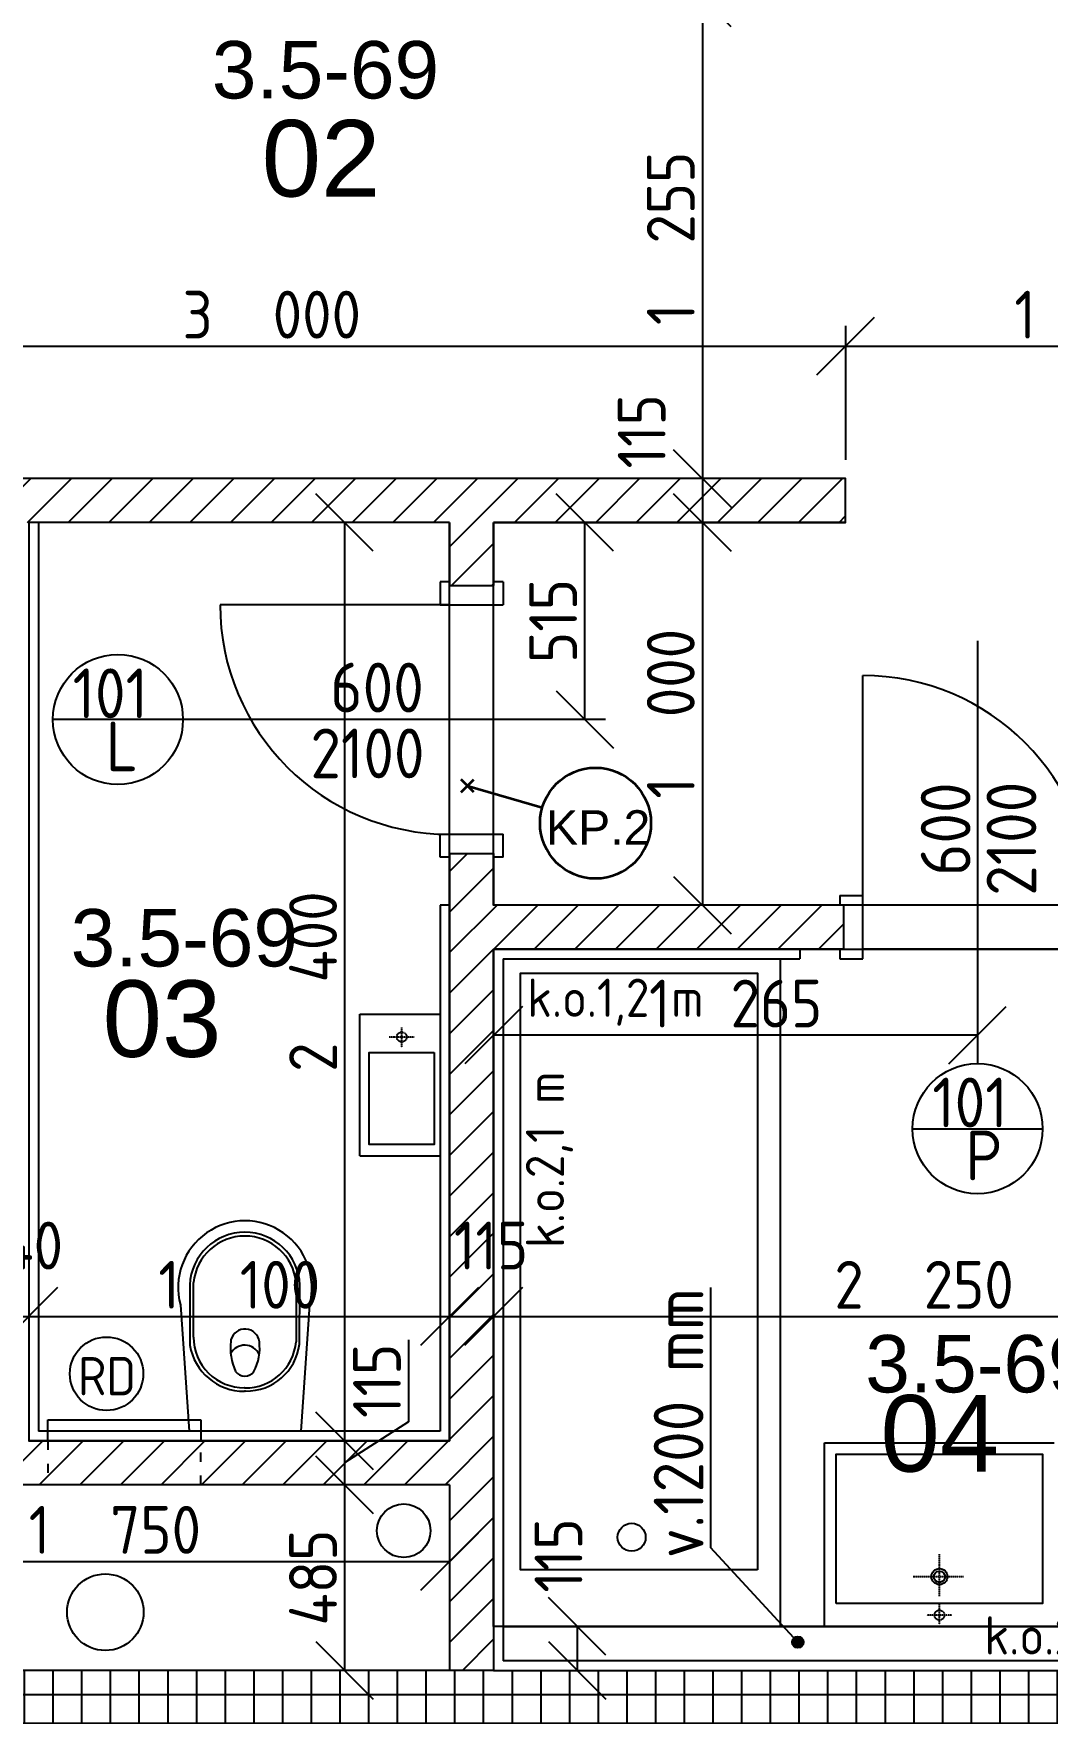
# Model space of a CAD drawing. Extents: x 4511820 to 5180432, y -1526536 to -944957.
# Drawn here: x 5147950 to 5150600, y -1129997 to -1125607 of the extents above; entities that cross this region are included whole.
import ezdxf

# ---------------------------------------------------------------- set-up
doc = ezdxf.new("R2010")
doc.units = 0
doc.header["$MEASUREMENT"] = 0
doc.linetypes.add('ACAD_ISO03W100', pattern=[30, 12, -18])
doc.linetypes.add('DASHED', pattern=[0.75, 0.5, -0.25])
doc.layers.get('0').update_dxf_attribs({"linetype": 'CONTINUOUS'})
doc.layers.get('Defpoints').update_dxf_attribs({"color": 61, "linetype": 'CONTINUOUS'})
for name, color, linetype in [('DVERE', 45, 'CONTINUOUS'), ('KÓTY', 4, 'CONTINUOUS'), ('MÚRY', 1, 'CONTINUOUS'), ('Plochy', 41, 'CONTINUOUS'), ('POPIS', 7, 'CONTINUOUS'), ('TENKÁ', 7, 'CONTINUOUS'), ('tzb', 153, 'CONTINUOUS'), ('ZARIADOVACIE', 144, 'CONTINUOUS'), ('zz-vetr', 52, 'CONTINUOUS'), ('ŠRAFY', 82, 'CONTINUOUS')]:
    doc.layers.add(name, color=color, linetype=linetype)
doc.layers.add('preklady', color=74, linetype='CONTINUOUS', lineweight=35)
doc.styles.add('ARIAL', font='arial.ttf')
doc.styles.add('STYLE1', font='isocp.shx')
doc.dimstyles.new('STANDARD-50', dxfattribs={"dimtxt": 125, "dimasz": 150, "dimexe": 10, "dimexo": 200, "dimgap": 20, "dimtad": 1, "dimdsep": 46, "dimlunit": 6, "dimtxsty": 'STYLE1', "dimblk1": 'OBLIQUE', "dimblk2": 'OBLIQUE', "dimsah": 1, "dimcen": 2.5, "dimse1": 1, "dimse2": 1, "dimadec": 0, "dimazin": 0, "dimtfac": 1, "dimtmove": 1, "dimatfit": 3, "dimldrblk": 'OBLIQUE', "dimfxl": 1, "dimtolj": 1, "dimtzin": 0, "dimarcsym": 0})
pattern_1 = [(45, (515270.5, 303822), (-53.0330086, 53.0330086), [])]

# ---------------------------------------------------------------- blocks, each defined once
blk = doc.blocks.new('_OBLIQUE')
at = {"color": 0, "linetype": 'ByBlock'}
blk.add_line((-0.5, -0.5), (0.5, 0.5), dxfattribs=at)
blk = doc.blocks.new('*D18205')
at = {"layer": 'Defpoints', "color": 0}
for p in [(5149698, -1125514.2), (5149698, -1126769.2), (5149698, -1126769.2)]:
    blk.add_point(p, dxfattribs=at)
at = {"layer": 'KÓTY', "color": 0, "lineweight": -2}
blk.add_line((5149698, -1125514.2), (5149698, -1126769.2), dxfattribs=at)
at = {"layer": 'KÓTY', "color": 0, "linetype": 'ByBlock', "lineweight": -2, "xscale": 150, "yscale": 150, "zscale": 150}
for p, rotation in [((5149698, -1125514.2), 90), ((5149698, -1126769.2), 270)]:
    blk.add_blockref('_OBLIQUE', p, dxfattribs=dict(at, rotation=rotation))
at = {"layer": 'KÓTY', "color": 0, "insert": (5149615.5, -1126141.7), "char_height": 125, "attachment_point": 5, "rotation": 90, "style": 'STYLE1'}
blk.add_mtext('\\A1;1ﾠ255', dxfattribs=at)
blk = doc.blocks.new('*D18211')
at = {"layer": 'Defpoints', "color": 0}
for p in [(5149152.5, -1127999.2), (5150417.5, -1127999.2), (5149152.5, -1128224)]:
    blk.add_point(p, dxfattribs=at)
at = {"layer": 'KÓTY', "color": 0, "lineweight": -2}
blk.add_line((5150417.5, -1128224), (5149152.5, -1128224), dxfattribs=at)
at = {"layer": 'KÓTY', "color": 0, "linetype": 'ByBlock', "lineweight": -2, "xscale": 150, "yscale": 150, "zscale": 150, "rotation": 180}
blk.add_blockref('_OBLIQUE', (5149152.5, -1128224), dxfattribs=at)
at = {"layer": 'KÓTY', "color": 0, "linetype": 'ByBlock', "lineweight": -2, "xscale": 150, "yscale": 150, "zscale": 150}
blk.add_blockref('_OBLIQUE', (5150417.5, -1128224), dxfattribs=at)
at = {"layer": 'KÓTY', "color": 0, "insert": (5149785, -1128141.5), "char_height": 125, "attachment_point": 5, "style": 'STYLE1'}
blk.add_mtext('\\A1;1ﾠ265', dxfattribs=at)
blk = doc.blocks.new('*D18212')
at = {"layer": 'Defpoints', "color": 0}
for p in [(5151402.5, -1128959), (5149152.5, -1129884.2), (5151402.5, -1129884.2)]:
    blk.add_point(p, dxfattribs=at)
at = {"layer": 'KÓTY', "color": 0, "lineweight": -2}
blk.add_line((5149152.5, -1128959), (5151402.5, -1128959), dxfattribs=at)
at = {"layer": 'KÓTY', "color": 0, "linetype": 'ByBlock', "lineweight": -2, "xscale": 150, "yscale": 150, "zscale": 150, "rotation": 180}
blk.add_blockref('_OBLIQUE', (5149152.5, -1128959), dxfattribs=at)
at = {"layer": 'KÓTY', "color": 0, "linetype": 'ByBlock', "lineweight": -2, "xscale": 150, "yscale": 150, "zscale": 150}
blk.add_blockref('_OBLIQUE', (5151402.5, -1128959), dxfattribs=at)
at = {"layer": 'KÓTY', "color": 0, "insert": (5150277.5, -1128876.5), "char_height": 125, "attachment_point": 5, "style": 'STYLE1'}
blk.add_mtext('\\A1;2ﾠ250', dxfattribs=at)
blk = doc.blocks.new('*D18216')
at = {"layer": 'Defpoints', "color": 0}
for p in [(5147937.5, -1128959), (5147797.5, -1129284.2), (5147937.5, -1129284.2)]:
    blk.add_point(p, dxfattribs=at)
at = {"layer": 'KÓTY', "color": 0, "lineweight": -2}
blk.add_line((5147797.5, -1128959), (5147937.5, -1128959), dxfattribs=at)
at = {"layer": 'KÓTY', "color": 0, "linetype": 'ByBlock', "lineweight": -2, "xscale": 150, "yscale": 150, "zscale": 150, "rotation": 180}
blk.add_blockref('_OBLIQUE', (5147797.5, -1128959), dxfattribs=at)
at = {"layer": 'KÓTY', "color": 0, "linetype": 'ByBlock', "lineweight": -2, "xscale": 150, "yscale": 150, "zscale": 150}
blk.add_blockref('_OBLIQUE', (5147937.5, -1128959), dxfattribs=at)
at = {"layer": 'KÓTY', "color": 0, "insert": (5147918.3, -1128774), "char_height": 125, "attachment_point": 5, "style": 'STYLE1'}
blk.add_mtext('\\A1;140', dxfattribs=at)
blk = doc.blocks.new('*D18217')
at = {"layer": 'Defpoints', "color": 0}
for p in [(5149037.5, -1128959), (5147937.5, -1129284.2), (5149037.5, -1129284.2)]:
    blk.add_point(p, dxfattribs=at)
at = {"layer": 'KÓTY', "color": 0, "lineweight": -2}
blk.add_line((5147937.5, -1128959), (5149037.5, -1128959), dxfattribs=at)
at = {"layer": 'KÓTY', "color": 0, "linetype": 'ByBlock', "lineweight": -2, "xscale": 150, "yscale": 150, "zscale": 150, "rotation": 180}
blk.add_blockref('_OBLIQUE', (5147937.5, -1128959), dxfattribs=at)
at = {"layer": 'KÓTY', "color": 0, "linetype": 'ByBlock', "lineweight": -2, "xscale": 150, "yscale": 150, "zscale": 150}
blk.add_blockref('_OBLIQUE', (5149037.5, -1128959), dxfattribs=at)
at = {"layer": 'KÓTY', "color": 0, "insert": (5148487.5, -1128876.5), "char_height": 125, "attachment_point": 5, "style": 'STYLE1'}
blk.add_mtext('\\A1;1ﾠ100', dxfattribs=at)
blk = doc.blocks.new('*D18218')
at = {"layer": 'Defpoints', "color": 0}
for p in [(5149152.5, -1128959), (5149037.5, -1129284.2), (5149152.5, -1129284.2)]:
    blk.add_point(p, dxfattribs=at)
at = {"layer": 'KÓTY', "color": 0, "lineweight": -2}
blk.add_line((5149037.5, -1128959), (5149152.5, -1128959), dxfattribs=at)
at = {"layer": 'KÓTY', "color": 0, "linetype": 'ByBlock', "lineweight": -2, "xscale": 150, "yscale": 150, "zscale": 150, "rotation": 180}
blk.add_blockref('_OBLIQUE', (5149037.5, -1128959), dxfattribs=at)
at = {"layer": 'KÓTY', "color": 0, "linetype": 'ByBlock', "lineweight": -2, "xscale": 150, "yscale": 150, "zscale": 150}
blk.add_blockref('_OBLIQUE', (5149152.5, -1128959), dxfattribs=at)
at = {"layer": 'KÓTY', "color": 0, "insert": (5149145.8, -1128774), "char_height": 125, "attachment_point": 5, "style": 'STYLE1'}
blk.add_mtext('\\A1;115', dxfattribs=at)
blk = doc.blocks.new('*D18219')
at = {"layer": 'Defpoints', "color": 0}
for p in [(5151402.5, -1128959), (5151402.5, -1128959), (5149152.5, -1129284.2)]:
    blk.add_point(p, dxfattribs=at)
at = {"layer": 'KÓTY', "color": 0, "lineweight": -2}
blk.add_line((5149152.5, -1128959), (5151402.5, -1128959), dxfattribs=at)
at = {"layer": 'KÓTY', "color": 0, "linetype": 'ByBlock', "lineweight": -2, "xscale": 150, "yscale": 150, "zscale": 150, "rotation": 180}
blk.add_blockref('_OBLIQUE', (5149152.5, -1128959), dxfattribs=at)
at = {"layer": 'KÓTY', "color": 0, "linetype": 'ByBlock', "lineweight": -2, "xscale": 150, "yscale": 150, "zscale": 150}
blk.add_blockref('_OBLIQUE', (5151402.5, -1128959), dxfattribs=at)
at = {"layer": 'KÓTY', "color": 0, "insert": (5150277.5, -1128876.5), "char_height": 125, "attachment_point": 5, "style": 'STYLE1'}
blk.add_mtext('\\A1;2ﾠ250', dxfattribs=at)
blk = doc.blocks.new('*D18227')
at = {"layer": 'Defpoints', "color": 0}
for p in [(5150072.5, -1126423.5), (5147072.5, -1126769.2), (5150072.5, -1126769.2)]:
    blk.add_point(p, dxfattribs=at)
at = {"layer": 'KÓTY', "color": 0, "lineweight": -2}
blk.add_line((5147072.5, -1126423.5), (5150072.5, -1126423.5), dxfattribs=at)
at = {"layer": 'KÓTY', "color": 0, "linetype": 'ByBlock', "lineweight": -2, "xscale": 150, "yscale": 150, "zscale": 150, "rotation": 180}
blk.add_blockref('_OBLIQUE', (5147072.5, -1126423.5), dxfattribs=at)
at = {"layer": 'KÓTY', "color": 0, "linetype": 'ByBlock', "lineweight": -2, "xscale": 150, "yscale": 150, "zscale": 150}
blk.add_blockref('_OBLIQUE', (5150072.5, -1126423.5), dxfattribs=at)
at = {"layer": 'KÓTY', "color": 0, "insert": (5148572.5, -1126341), "char_height": 125, "attachment_point": 5, "style": 'STYLE1'}
blk.add_mtext('\\A1;3ﾠ000', dxfattribs=at)
blk = doc.blocks.new('*D18228')
at = {"layer": 'Defpoints', "color": 0}
for p in [(5151402.5, -1126423.5), (5150072.5, -1126769.2), (5151402.5, -1126826.7)]:
    blk.add_point(p, dxfattribs=at)
at = {"layer": 'KÓTY', "color": 0, "lineweight": -2}
blk.add_line((5150072.5, -1126423.5), (5151402.5, -1126423.5), dxfattribs=at)
at = {"layer": 'KÓTY', "color": 0, "linetype": 'ByBlock', "lineweight": -2, "xscale": 150, "yscale": 150, "zscale": 150, "rotation": 180}
blk.add_blockref('_OBLIQUE', (5150072.5, -1126423.5), dxfattribs=at)
at = {"layer": 'KÓTY', "color": 0, "linetype": 'ByBlock', "lineweight": -2, "xscale": 150, "yscale": 150, "zscale": 150}
blk.add_blockref('_OBLIQUE', (5151402.5, -1126423.5), dxfattribs=at)
at = {"layer": 'KÓTY', "color": 0, "insert": (5150737.5, -1126341), "char_height": 125, "attachment_point": 5, "style": 'STYLE1'}
blk.add_mtext('\\A1;1ﾠ330', dxfattribs=at)
blk = doc.blocks.new('*D18232')
at = {"layer": 'Defpoints', "color": 0}
for p in [(5150072.5, -1126769.2), (5149698, -1126884.2), (5150072.5, -1126884.2)]:
    blk.add_point(p, dxfattribs=at)
at = {"layer": 'KÓTY', "color": 0, "lineweight": -2}
blk.add_line((5149698, -1126769.2), (5149698, -1126884.2), dxfattribs=at)
at = {"layer": 'KÓTY', "color": 0, "linetype": 'ByBlock', "lineweight": -2, "xscale": 150, "yscale": 150, "zscale": 150}
for p, rotation in [((5149698, -1126769.2), 90), ((5149698, -1126884.2), 270)]:
    blk.add_blockref('_OBLIQUE', p, dxfattribs=dict(at, rotation=rotation))
at = {"layer": 'KÓTY', "color": 0, "insert": (5149539.5, -1126646), "char_height": 125, "attachment_point": 5, "rotation": 90, "style": 'STYLE1'}
blk.add_mtext('\\A1;115', dxfattribs=at)
blk = doc.blocks.new('*D18233')
at = {"layer": 'Defpoints', "color": 0}
for p in [(5150072.5, -1126884.2), (5149698, -1127884.2), (5150067.5, -1127884.2)]:
    blk.add_point(p, dxfattribs=at)
at = {"layer": 'KÓTY', "color": 0, "lineweight": -2}
blk.add_line((5149698, -1126884.2), (5149698, -1127884.2), dxfattribs=at)
at = {"layer": 'KÓTY', "color": 0, "linetype": 'ByBlock', "lineweight": -2, "xscale": 150, "yscale": 150, "zscale": 150}
for p, rotation in [((5149698, -1126884.2), 90), ((5149698, -1127884.2), 270)]:
    blk.add_blockref('_OBLIQUE', p, dxfattribs=dict(at, rotation=rotation))
at = {"layer": 'KÓTY', "color": 0, "insert": (5149615.5, -1127384.2), "char_height": 125, "attachment_point": 5, "rotation": 90, "style": 'STYLE1'}
blk.add_mtext('\\A1;1ﾠ000', dxfattribs=at)
blk = doc.blocks.new('*D18234')
at = {"layer": 'Defpoints', "color": 0}
for p in [(5149390.5, -1126884.2), (5149445.2, -1126884.2), (5149445.2, -1127399.2)]:
    blk.add_point(p, dxfattribs=at)
at = {"layer": 'KÓTY', "color": 0, "lineweight": -2}
blk.add_line((5149390.5, -1127399.2), (5149390.5, -1126884.2), dxfattribs=at)
at = {"layer": 'KÓTY', "color": 0, "linetype": 'ByBlock', "lineweight": -2, "xscale": 150, "yscale": 150, "zscale": 150}
for p, rotation in [((5149390.5, -1126884.2), 90), ((5149390.5, -1127399.2), 270)]:
    blk.add_blockref('_OBLIQUE', p, dxfattribs=dict(at, rotation=rotation))
at = {"layer": 'KÓTY', "color": 0, "insert": (5149308, -1127141.7), "char_height": 125, "attachment_point": 5, "rotation": 90, "style": 'STYLE1'}
blk.add_mtext('\\A1;515', dxfattribs=at)
blk = doc.blocks.new('*D18245')
at = {"layer": 'Defpoints', "color": 0}
for p in [(5147962.5, -1126884.2), (5147962.5, -1129284.2), (5148763, -1129284.2)]:
    blk.add_point(p, dxfattribs=at)
at = {"layer": 'KÓTY', "color": 0, "lineweight": -2}
blk.add_line((5148763, -1126884.2), (5148763, -1129284.2), dxfattribs=at)
at = {"layer": 'KÓTY', "color": 0, "linetype": 'ByBlock', "lineweight": -2, "xscale": 150, "yscale": 150, "zscale": 150}
for p, rotation in [((5148763, -1126884.2), 90), ((5148763, -1129284.2), 270)]:
    blk.add_blockref('_OBLIQUE', p, dxfattribs=dict(at, rotation=rotation))
at = {"layer": 'KÓTY', "color": 0, "insert": (5148680.5, -1128084.2), "char_height": 125, "attachment_point": 5, "rotation": 90, "style": 'STYLE1'}
blk.add_mtext('\\A1;2ﾠ400', dxfattribs=at)
blk = doc.blocks.new('*D18246')
at = {"layer": 'Defpoints', "color": 0}
for p in [(5149037.5, -1129284.2), (5148763, -1129399.2), (5149037.5, -1129399.2)]:
    blk.add_point(p, dxfattribs=at)
at = {"layer": 'KÓTY', "color": 0, "lineweight": -2}
for p, q in [((5148930, -1129020), (5148930, -1129235)), ((5148930, -1129235), (5148763, -1129341.7)), ((5148763, -1129284.2), (5148763, -1129399.2))]:
    blk.add_line(p, q, dxfattribs=at)
at = {"layer": 'KÓTY', "color": 0, "linetype": 'ByBlock', "lineweight": -2, "xscale": 150, "yscale": 150, "zscale": 150}
for p, rotation in [((5148763, -1129284.2), 90), ((5148763, -1129399.2), 270)]:
    blk.add_blockref('_OBLIQUE', p, dxfattribs=dict(at, rotation=rotation))
at = {"layer": 'KÓTY', "color": 0, "insert": (5148847.5, -1129127.5), "char_height": 125, "attachment_point": 5, "rotation": 90, "style": 'STYLE1'}
blk.add_mtext('\\A1;115', dxfattribs=at)
blk = doc.blocks.new('*D18247')
at = {"layer": 'Defpoints', "color": 0}
for p in [(5149037.5, -1129399.2), (5148763, -1129884.2), (5149037.5, -1129884.2)]:
    blk.add_point(p, dxfattribs=at)
at = {"layer": 'KÓTY', "color": 0, "lineweight": -2}
blk.add_line((5148763, -1129399.2), (5148763, -1129884.2), dxfattribs=at)
at = {"layer": 'KÓTY', "color": 0, "linetype": 'ByBlock', "lineweight": -2, "xscale": 150, "yscale": 150, "zscale": 150}
for p, rotation in [((5148763, -1129399.2), 90), ((5148763, -1129884.2), 270)]:
    blk.add_blockref('_OBLIQUE', p, dxfattribs=dict(at, rotation=rotation))
at = {"layer": 'KÓTY', "color": 0, "insert": (5148680.5, -1129641.7), "char_height": 125, "attachment_point": 5, "rotation": 90, "style": 'STYLE1'}
blk.add_mtext('\\A1;485', dxfattribs=at)
blk = doc.blocks.new('*D18248')
at = {"layer": 'Defpoints', "color": 0}
for p in [(5147287.5, -1129399.2), (5149037.5, -1129399.2), (5149037.5, -1129599.5)]:
    blk.add_point(p, dxfattribs=at)
at = {"layer": 'KÓTY', "color": 0, "lineweight": -2}
blk.add_line((5147287.5, -1129599.5), (5149037.5, -1129599.5), dxfattribs=at)
at = {"layer": 'KÓTY', "color": 0, "linetype": 'ByBlock', "lineweight": -2, "xscale": 150, "yscale": 150, "zscale": 150, "rotation": 180}
blk.add_blockref('_OBLIQUE', (5147287.5, -1129599.5), dxfattribs=at)
at = {"layer": 'KÓTY', "color": 0, "linetype": 'ByBlock', "lineweight": -2, "xscale": 150, "yscale": 150, "zscale": 150}
blk.add_blockref('_OBLIQUE', (5149037.5, -1129599.5), dxfattribs=at)
at = {"layer": 'KÓTY', "color": 0, "insert": (5148162.5, -1129517), "char_height": 125, "attachment_point": 5, "style": 'STYLE1'}
blk.add_mtext('\\A1;1ﾠ750', dxfattribs=at)
blk = doc.blocks.new('*D18276')
at = {"layer": 'Defpoints', "color": 0}
for p in [(5150303.5, -1129769.2), (5149371, -1129884.2), (5150303.5, -1129884.2)]:
    blk.add_point(p, dxfattribs=at)
at = {"layer": 'KÓTY', "color": 0, "lineweight": -2}
blk.add_line((5149371, -1129769.2), (5149371, -1129884.2), dxfattribs=at)
at = {"layer": 'KÓTY', "color": 0, "linetype": 'ByBlock', "lineweight": -2, "xscale": 150, "yscale": 150, "zscale": 150}
for p, rotation in [((5149371, -1129769.2), 90), ((5149371, -1129884.2), 270)]:
    blk.add_blockref('_OBLIQUE', p, dxfattribs=dict(at, rotation=rotation))
at = {"layer": 'KÓTY', "color": 0, "insert": (5149322, -1129584), "char_height": 125, "attachment_point": 5, "rotation": 90, "style": 'STYLE1'}
blk.add_mtext('\\A1;115', dxfattribs=at)

msp = doc.modelspace()

# ---------------------------------------------------------------- hatches: boundary and pattern name
at = {"layer": 'KÓTY'}
h = msp.add_hatch(color=256, dxfattribs=at)
h.dxf.hatch_style = 1
h.paths.add_polyline_path([(5149962.5, -1129810.5, 0.65381715), (5149937.326, -1129799.478, 1.52947961)])
at = {"layer": 'ŠRAFY', "ltscale": 0.25}
h = msp.add_hatch(dxfattribs=at)
h.set_pattern_fill('ANSI31', color=256, scale=600, style=0)
h.set_pattern_definition(pattern_1)
h.paths.add_polyline_path([(5147797.5, -1126884.191), (5147937.5, -1126884.191), (5149037.5, -1126884.191), (5149037.5, -1127049.191), (5149152.5, -1127049.191), (5149152.5, -1126884.191), (5150072.5, -1126884.191), (5150072.5, -1126769.191), (5147072.5, -1126769.191), (5147072.5, -1126884.191)])
h = msp.add_hatch(dxfattribs=at)
h.set_pattern_fill('ANSI31', color=256, scale=600, style=0)
h.set_pattern_definition(pattern_1)
h.paths.add_polyline_path([(5147172.5, -1129284.191), (5147172.5, -1129884.191), (5147287.5, -1129884.191), (5147287.5, -1129399.191), (5149037.5, -1129399.191), (5149037.5, -1129884.191), (5149152.5, -1129884.191), (5149152.5, -1127999.191), (5149952.5, -1127999.191), (5150057.5, -1127999.191), (5150067.5, -1127999.191), (5150067.5, -1127884.191), (5150057.5, -1127884.191), (5149152.5, -1127884.191), (5149152.5, -1127759.191), (5149152.5, -1127749.191), (5149037.5, -1127749.191), (5149037.5, -1127759.191), (5149037.5, -1127884.191), (5149037.5, -1127989.191), (5149037.5, -1129284.191), (5147937.5, -1129284.191), (5147797.5, -1129284.191), (5147197.5, -1129284.191)])
h = msp.add_hatch(dxfattribs=at)
h.set_pattern_fill('ANSI37', color=256, scale=600, angle=45)
h.set_pattern_definition([(90, (-3307273.674, 668852.734), (-75, 1e-14), []), (180, (-3307273.674, 668852.734), (-1e-14, -75), [])])
h.paths.add_polyline_path([(5142982.5, -1130184.191), (5148272.5, -1130184.191), (5148387.5, -1130184.191), (5150612.5, -1130184.191), (5150637.5, -1130184.191), (5150752.5, -1130184.191), (5151752.5, -1130184.191), (5151867.5, -1130184.191), (5152437.5, -1130184.191), (5152467.5, -1130184.191), (5155902.5, -1130184.191), (5155902.5, -1129884.191), (5152117.5, -1129884.191), (5152087.5, -1129884.191), (5151517.5, -1129884.191), (5151402.5, -1129884.191), (5149177.5, -1129884.191), (5149152.5, -1129884.191), (5149037.5, -1129884.191), (5147287.5, -1129884.191), (5147172.5, -1129884.191), (5146572.5, -1129884.191), (5145972.5, -1129884.191), (5145372.5, -1129884.191), (5144217.5, -1129884.191), (5144042.5, -1129884.191), (5142982.5, -1129884.191)])

# ---------------------------------------------------------------- linework, layer by layer
at = {"layer": 'DVERE', "ltscale": 0.25}
for p, q in [((5149012.5, -1127039.191), (5149012.5, -1127099.191)), ((5149037.5, -1127039.191), (5149012.5, -1127039.191)), ((5149177.5, -1127039.191), (5149152.5, -1127039.191)), ((5149177.5, -1127039.191), (5149177.5, -1127099.191)), ((5149037.5, -1127099.191), (5148437.5, -1127099.191)), ((5149012.5, -1127099.191), (5149177.5, -1127099.191)), ((5149037.5, -1127699.191), (5149037.5, -1127099.191)), ((5149152.5, -1127699.191), (5149152.5, -1127099.191)), ((5150417.5, -1127193.92), (5150417.5, -1128298.576)), ((5150117.5, -1127884.191), (5150117.5, -1127284.191)), ((5148340.5, -1127399.191), (5148000.5, -1127399.191)), ((5149445.156, -1127399.191), (5148340.5, -1127399.191)), ((5149012.5, -1127759.191), (5149012.5, -1127699.191)), ((5149012.5, -1127699.191), (5149177.5, -1127699.191)), ((5149177.5, -1127759.191), (5149177.5, -1127699.191)), ((5149037.5, -1127759.191), (5149012.5, -1127759.191)), ((5149177.5, -1127759.191), (5149152.5, -1127759.191)), ((5150057.5, -1127859.191), (5150057.5, -1127884.191)), ((5150057.5, -1127859.191), (5150117.5, -1127859.191)), ((5150117.5, -1128024.191), (5150117.5, -1127859.191)), ((5150717.5, -1127884.191), (5150117.5, -1127884.191)), ((5150057.5, -1127999.191), (5150057.5, -1128024.191)), ((5150717.5, -1127999.191), (5150117.5, -1127999.191)), ((5150057.5, -1128024.191), (5150117.5, -1128024.191)), ((5150247.5, -1128468.576), (5150587.5, -1128468.576))]:
    msp.add_line(p, q, dxfattribs=at)
for centre in [(5148170.5, -1127399.191), (5150417.5, -1128468.576)]:
    msp.add_circle(centre, 170, dxfattribs=at)
for centre, start, end in [((5149037.5, -1127099.191), 180, 270), ((5150117.5, -1127884.191), 0, 90)]:
    msp.add_arc(centre, 600, start, end, dxfattribs=at)
at = {"layer": 'KÓTY', "ltscale": 0.25}
msp.add_line((5150072.5, -1126370.097), (5150072.5, -1126720.097), dxfattribs=at)
at = {"layer": 'KÓTY'}
for p in [(5149719.5, -1128884), (5149947.5, -1129810.5)]:
    msp.add_line(p, (5149719.5, -1129563.5), dxfattribs=at)
msp.add_circle((5149947.5, -1129810.5), 15, dxfattribs=at)
at = {"layer": 'MÚRY', "ltscale": 0.25}
for p, q in [((5150072.5, -1126769.191), (5147072.5, -1126769.191)), ((5149037.5, -1126884.191), (5147937.5, -1126884.191)), ((5149037.5, -1126884.191), (5149037.5, -1127049.191)), ((5150072.5, -1126884.191), (5149152.5, -1126884.191)), ((5149152.5, -1126884.191), (5149152.5, -1127049.191)), ((5149037.5, -1127049.191), (5149152.5, -1127049.191)), ((5149037.5, -1127749.191), (5149037.5, -1129284.191)), ((5149037.5, -1127749.191), (5149152.5, -1127749.191)), ((5149152.5, -1127749.191), (5149152.5, -1127884.191)), ((5150067.5, -1127884.191), (5149152.5, -1127884.191)), ((5150067.5, -1127999.191), (5150067.5, -1127884.191)), ((5149037.5, -1127989.191), (5149037.5, -1129284.191)), ((5149152.5, -1127999.191), (5149152.5, -1129884.191)), ((5150067.5, -1127999.191), (5149152.5, -1127999.191)), ((5149037.5, -1129284.191), (5147937.5, -1129284.191)), ((5149037.5, -1129399.191), (5147287.5, -1129399.191)), ((5149037.5, -1129399.191), (5149037.5, -1129884.191)), ((5149037.5, -1129884.191), (5147287.5, -1129884.191)), ((5149152.5, -1129884.191), (5151402.5, -1129884.191))]:
    msp.add_line(p, q, dxfattribs=at)
at = {"layer": 'MÚRY'}
msp.add_line((5150072.5, -1126884.191), (5150072.5, -1126769.191), dxfattribs=at)
at = {"layer": 'Plochy'}
for points in [[(5149152.5, -1126884.191), (5150072.5, -1126884.191), (5150072.5, -1126769.191), (5147232.5, -1126769.191), (5147232.5, -1125514.191), (5148232.5, -1125514.191), (5148232.5, -1125434.191), (5147482.5, -1125434.191), (5147482.5, -1123764.191), (5149277.5, -1123764.191), (5149277.5, -1125514.191), (5150027.5, -1125514.191), (5150027.5, -1125434.191), (5149392.5, -1125434.191), (5149392.5, -1123764.191), (5151402.5, -1123764.191), (5151402.5, -1127884.191), (5149152.5, -1127884.191)], [(5149037.5, -1126884.191), (5147937.5, -1126884.191), (5147937.5, -1129284.191), (5149037.5, -1129284.191)], [(5149152.5, -1127999.191), (5151402.5, -1127999.191), (5151402.5, -1129769.191), (5149152.5, -1129769.191)]]:
    msp.add_lwpolyline(points, close=True, dxfattribs=at)
at = {"layer": 'preklady'}
for p, q in [((5149067.883, -1127589.117), (5149101.117, -1127555.883)), ((5149101.118, -1127589.118), (5149067.884, -1127555.884)), ((5149084.501, -1127572.501), (5149279.522, -1127629.416))]:
    msp.add_line(p, q, dxfattribs=at)
at = {"layer": 'preklady', "ltscale": 0.25}
msp.add_circle((5149418.715, -1127670.038), 145, dxfattribs=at)
at = {"layer": 'TENKÁ', "ltscale": 0.25}
for p, q in [((5147962.5, -1126884.191), (5147962.5, -1129259.191)), ((5149012.5, -1127884.191), (5149012.5, -1129259.191)), ((5149037.5, -1127884.191), (5149012.5, -1127884.191)), ((5149952.5, -1127999.191), (5149952.5, -1128024.191)), ((5149012.5, -1128014.191), (5149012.5, -1129259.191)), ((5149177.5, -1128024.191), (5149952.5, -1128024.191)), ((5149177.5, -1128024.191), (5149177.5, -1129859.191)), ((5149012.5, -1129259.191), (5147962.5, -1129259.191)), ((5149177.5, -1129769.191), (5151377.5, -1129769.191)), ((5151377.5, -1129859.191), (5149177.5, -1129859.191))]:
    msp.add_line(p, q, dxfattribs=at)
at = {"layer": 'TENKÁ'}
msp.add_line((5149152.5, -1129884.191), (5149037.5, -1129884.191), dxfattribs=at)
at = {"layer": 'tzb'}
for p, q in [((5147987.5, -1129284.191), (5147987.5, -1129229.191)), ((5147987.5, -1129229.191), (5148387.5, -1129229.191)), ((5148387.5, -1129229.191), (5148387.5, -1129284.191))]:
    msp.add_line(p, q, dxfattribs=at)
at = {"layer": 'tzb', "linetype": 'ACAD_ISO03W100', "ltscale": 2}
for p, q in [((5147987.5, -1129284.191), (5147987.5, -1129399.191)), ((5148387.5, -1129399.191), (5148387.5, -1129284.191))]:
    msp.add_line(p, q, dxfattribs=at)
at = {"layer": 'tzb'}
msp.add_circle((5148140.751, -1129108.961), 96, dxfattribs=at)
at = {"layer": 'ZARIADOVACIE', "ltscale": 0.25}
for p, q in [((5149902.5, -1129769.191), (5149902.5, -1128024.191)), ((5150017.5, -1129769.191), (5150017.5, -1129289.191)), ((5150017.5, -1129289.191), (5150617.5, -1129289.191))]:
    msp.add_line(p, q, dxfattribs=at)
at = {"layer": 'ZARIADOVACIE', "linetype": 'Continuous'}
for p, q in [((5148802.5, -1128539.191), (5148802.5, -1128169.191)), ((5148802.5, -1128169.191), (5149012.5, -1128169.191)), ((5148802.5, -1128539.191), (5149012.5, -1128539.191)), ((5148465.936, -1129020.194), (5148465.774, -1129023.903)), ((5148502.5, -1129146.223), (5148501.604, -1129145.401)), ((5148504.199, -1129154.312), (5148501.382, -1129154.875))]:
    msp.add_line(p, q, dxfattribs=at)
at = {"layer": 'ZARIADOVACIE', "linetype": 'DASHED'}
for p, q in [((5148944.802, -1128228.94), (5148879.075, -1128228.94)), ((5148911.938, -1128204.293), (5148911.938, -1128256.326)), ((5150317.5, -1129690.085), (5150317.5, -1129580.54)), ((5150380.488, -1129639.42), (5150249.035, -1129639.42)), ((5150317.5, -1129764.49), (5150317.5, -1129712.457)), ((5150350.363, -1129739.843), (5150284.637, -1129739.843))]:
    msp.add_line(p, q, dxfattribs=at)
at = {"layer": 'ZARIADOVACIE'}
for p, q in [((5148358.282, -1128876.902), (5148358.282, -1129034.311)), ((5148368.137, -1129013.549), (5148368.137, -1128870.728)), ((5148636.147, -1128870.728), (5148636.147, -1129025.389)), ((5148645.045, -1129032.057), (5148646.171, -1128876.902)), ((5148333.687, -1128929.192), (5148356.763, -1129259.191)), ((5148671.313, -1128929.193), (5148648.237, -1129259.191))]:
    msp.add_line(p, q, dxfattribs=at)
at = {"layer": 'ZARIADOVACIE', "ltscale": 0.25}
for points in [[(5149842.5, -1129621.719), (5149222.5, -1129621.719), (5149222.5, -1128061.719), (5149842.5, -1128061.719)], [(5150047.5, -1129709.191), (5150047.5, -1129319.191), (5150587.5, -1129319.191), (5150587.5, -1129709.191)], [(5150047.5, -1129709.191), (5150047.5, -1129319.191), (5150587.5, -1129319.191), (5150587.5, -1129709.191)]]:
    msp.add_lwpolyline(points, close=True, dxfattribs=at)
at = {"layer": 'ZARIADOVACIE', "linetype": 'Continuous'}
msp.add_lwpolyline([(5148996.774, -1128269.761), (5148996.774, -1128510.087), (5148827.102, -1128510.087), (5148827.102, -1128269.761)], close=True, dxfattribs=at)
at = {"layer": 'ZARIADOVACIE', "linetype": 'DASHED'}
for centre in [(5148912.252, -1128228.94), (5150317.814, -1129739.843)]:
    msp.add_circle(centre, 12.931, dxfattribs=at)
at = {"layer": 'ZARIADOVACIE', "ltscale": 0.25}
msp.add_circle((5149513.202, -1129536.305), 36.624, dxfattribs=at)
at = {"layer": 'ZARIADOVACIE', "linetype": 'Continuous'}
for centre, radius in [((5150317.773, -1129639.153), 20.877), ((5150317.5, -1129639.42), 14.781)]:
    msp.add_circle(centre, radius, dxfattribs=at)
for centre, radius, start, end in [((5148502.5, -1128883.96), 174.768, 344.999903, 194.999834), ((5148502.227, -1128883.276), 144.085, 2.535471, 177.464529), ((5148502.142, -1128883.836), 134.645, 5.586614, 174.413386), ((5148500.02, -1129013.528), 131.883, 180.009129, 270.688221), ((5148502.5, -1129029.879), 37.825, 6.725682, 165.163801), ((5148501.063, -1129010.048), 144.828, 189.644186, 270.125906), ((5148602.613, -1129043.283), 138.205, 171.939221, 205.522023), ((5148501.932, -1129075.594), 41.261, 23.590956, 153.232972), ((5148503.431, -1129012.926), 133.3, 269.600093, 354.635422), ((5148505.552, -1129013.611), 140.707, 269.449007, 352.467037), ((5148406.726, -1129041.274), 134.275, 332.591351, 6.76835), ((5148502.004, -1129085.483), 29.701, 215.733795, 323.655963)]:
    msp.add_arc(centre, radius, start, end, dxfattribs=at)
at = {"layer": 'zz-vetr'}
for centre, radius in [((5148917.5, -1129519.191), 70), ((5148137.5, -1129732.191), 100)]:
    msp.add_circle(centre, radius, dxfattribs=at)

# ---------------------------------------------------------------- texts
at = {"layer": 'DVERE', "style": 'STYLE1'}
for s, p in [('101', (5148051.97, -1127395.691)), ('L', (5148138.97, -1127534.328)), ('101', (5150298.97, -1128465.076)), ('P', (5150385.97, -1128603.713))]:
    msp.add_text(s, height=130, dxfattribs=at).set_placement(p)
at = {"layer": 'POPIS', "lineweight": 40, "ltscale": 0.25, "style": 'ARIAL'}
for s, height, p in [('3.5-69', 150, (5148415.911, -1125776.079)), ('02', 200, (5148546.088, -1126032.38)), ('3.5-69', 150, (5148046.911, -1128044.579)), ('03', 200, (5148130.339, -1128280.88)), ('3.5-69', 150, (5150123.911, -1129157.77)), ('04', 200, (5150163.438, -1129364.81))]:
    msp.add_text(s, height=height, dxfattribs=at).set_placement(p)
at = {"layer": 'preklady', "linetype": 'Continuous', "lineweight": 20, "style": 'ARIAL'}
msp.add_text('KP.2', height=90, dxfattribs=at).set_placement((5149289.451, -1127726.295))
at = {"layer": 'TENKÁ', "linetype": 'Continuous', "style": 'STYLE1'}
for s, height, p in [('600', 130, (5148725.429, -1127380.608)), ('2100', 130, (5148673.655, -1127552.716)), ('k.o.1,2 m', 100, (5149240.162, -1128176.325)), ('k.o.2,1 m', 100, (5150435.394, -1129842.829))]:
    msp.add_text(s, height=height, dxfattribs=at).set_placement(p)
for s, height, p in [('600', 130, (5150398.917, -1127807.991)), ('2100', 130, (5150571.024, -1127859.765)), ('k.o.2,1 m', 100, (5149336.788, -1128780.168)), ('v.1200 mm', 130, (5149700.917, -1129591.628))]:
    msp.add_text(s, height=height, rotation=90, dxfattribs=at).set_placement(p)
at = {"layer": 'tzb', "style": 'STYLE1'}
msp.add_text('RD', height=100, dxfattribs=at).set_placement((5148066.123, -1129165.161))

# ---------------------------------------------------------------- dimensions: what is measured, and where the dimension line sits
at = {"layer": 'KÓTY'}
for base, p1, p2, picture, middle in [((5149698, -1126769.191), (5149698, -1125514.191), (5149698, -1126769.191), '*D18205', (5149615.457, -1126141.691)), ((5148763, -1129284.191), (5147962.5, -1126884.191), (5147962.5, -1129284.191), '*D18245', (5148680.457, -1128084.191)), ((5149390.5, -1126884.191), (5149445.156, -1127399.191), (5149445.156, -1126884.191), '*D18234', (5149308, -1127141.691)), ((5149698, -1127884.191), (5150072.5, -1126884.191), (5150067.5, -1127884.191), '*D18233', (5149615.457, -1127384.191)), ((5148763, -1129884.191), (5149037.5, -1129399.191), (5149037.5, -1129884.191), '*D18247', (5148680.5, -1129641.691))]:
    dim = msp.add_linear_dim(base=base, p1=p1, p2=p2, angle=90, dimstyle='STANDARD-50', dxfattribs=at)
    dim.commit()
    dim.dimension.update_dxf_attribs({"geometry": picture, "text_midpoint": middle})
for base, p1, p2, picture, middle in [((5150072.5, -1126423.5), (5147072.5, -1126769.191), (5150072.5, -1126769.191), '*D18227', (5148572.5, -1126340.957)), ((5151402.5, -1126423.5), (5150072.5, -1126769.191), (5151402.5, -1126826.691), '*D18228', (5150737.5, -1126340.957)), ((5149152.5, -1128224), (5150417.5, -1127999.191), (5149152.5, -1127999.191), '*D18211', (5149785, -1128141.457)), ((5147937.5, -1128959), (5147797.5, -1129284.191), (5147937.5, -1129284.191), '*D18216', (5147918.25, -1128774)), ((5149152.5, -1128959), (5149037.5, -1129284.191), (5149152.5, -1129284.191), '*D18218', (5149145.75, -1128774)), ((5149037.5, -1128959), (5147937.5, -1129284.191), (5149037.5, -1129284.191), '*D18217', (5148487.5, -1128876.457)), ((5151402.5, -1128959), (5149152.5, -1129884.191), (5151402.5, -1129884.191), '*D18212', (5150277.5, -1128876.457)), ((5151402.5, -1128959), (5149152.5, -1129284.191), (5151402.5, -1128959), '*D18219', (5150277.5, -1128876.457)), ((5149037.5, -1129599.5), (5147287.5, -1129399.191), (5149037.5, -1129399.191), '*D18248', (5148162.5, -1129516.957))]:
    dim = msp.add_linear_dim(base=base, p1=p1, p2=p2, dimstyle='STANDARD-50', dxfattribs=at)
    dim.commit()
    dim.dimension.update_dxf_attribs({"geometry": picture, "text_midpoint": middle})
for base, p1, p2, picture, middle in [((5149698, -1126884.191), (5150072.5, -1126769.191), (5150072.5, -1126884.191), '*D18232', (5149622, -1126646)), ((5148763, -1129399.191), (5149037.5, -1129284.191), (5149037.5, -1129399.191), '*D18246', (5148930, -1129215)), ((5149371, -1129884.191), (5150303.5, -1129769.191), (5150303.5, -1129884.191), '*D18276', (5149404.5, -1129584))]:
    dim = msp.add_linear_dim(base=base, p1=p1, p2=p2, angle=90, dimstyle='STANDARD-50', dxfattribs=at)
    dim.commit()
    dim.dimension.update_dxf_attribs({"geometry": picture, "text_midpoint": middle, "dimtype": 160})

doc.saveas('drawing.dxf')
